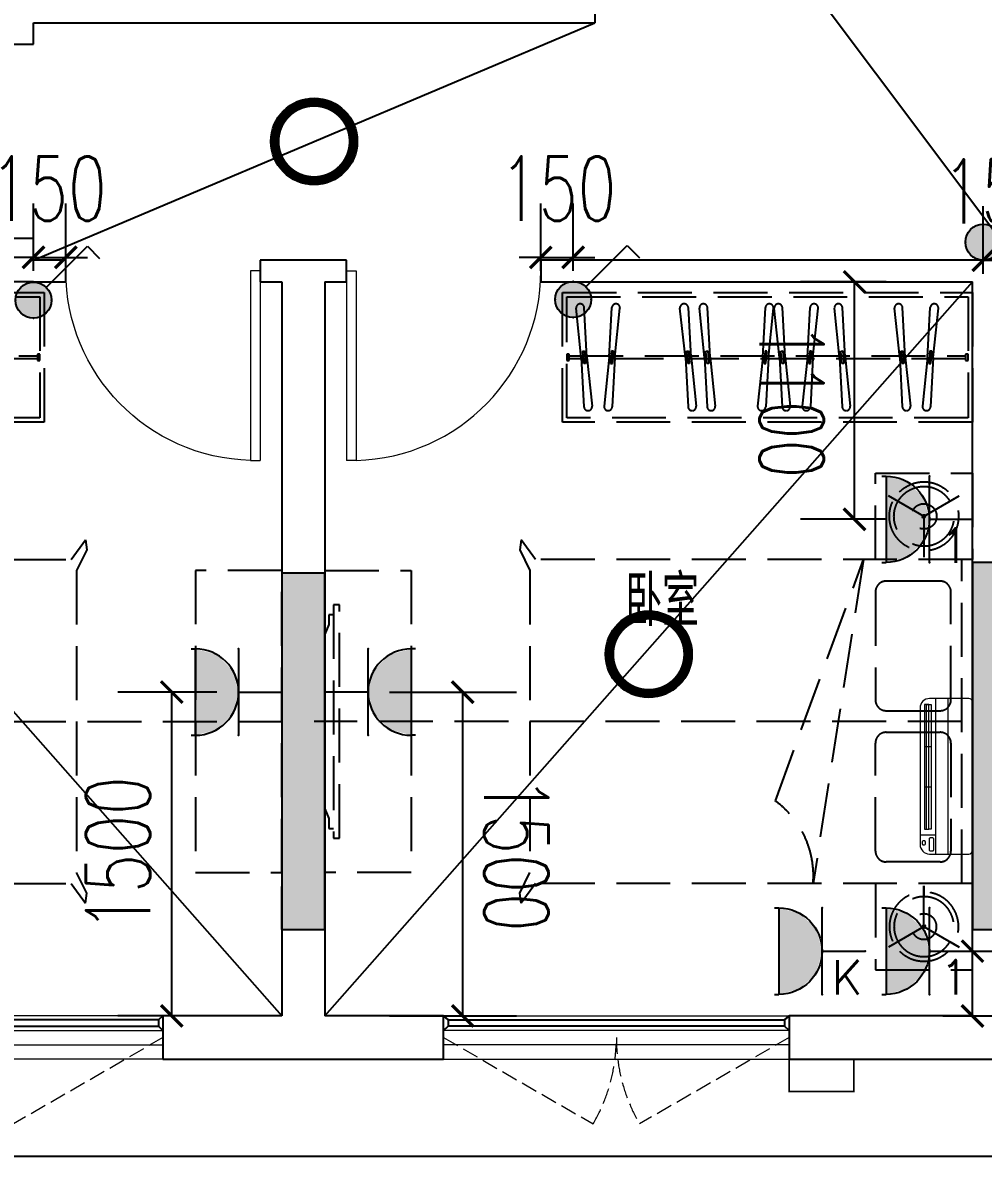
# Model space of a CAD drawing. Extents: x 3753737 to 4713801, y -857380 to 24339.
# Drawn here: x 4648649 to 4653099, y -768810 to -763560 of the extents above; entities that cross this region are included whole.
import ezdxf
from ezdxf.enums import TextEntityAlignment as Align

# ---------------------------------------------------------------- set-up
doc = ezdxf.new("R2010")
doc.units = 0
doc.header["$LTSCALE"] = 1000
doc.header["$MEASUREMENT"] = 0
doc.linetypes.add('A户型$0$DASH', pattern=[0.35, 0.25, -0.1])
doc.linetypes.add('DASH', pattern=[0.35, 0.25, -0.1])
doc.layers.get('0').update_dxf_attribs({"linetype": 'CONTINUOUS'})
doc.layers.get('Defpoints').update_dxf_attribs({"linetype": 'CONTINUOUS'})
for name, color, linetype in [('!!电气', 1, 'CONTINUOUS'), ('3-栏杆1', 252, 'CONTINUOUS'), ('5fur', 175, 'CONTINUOUS'), ('COLU', 7, 'CONTINUOUS'), ('EQUIP-插座', 3, 'CONTINUOUS'), ('EQUIP-照明', 3, 'CONTINUOUS'), ('S-砼墙填充', 251, 'CONTINUOUS'), ('TEL_TEXT', 7, 'CONTINUOUS'), ('WALL', 252, 'CONTINUOUS'), ('看线', 185, 'CONTINUOUS')]:
    doc.layers.add(name, color=color, linetype=linetype)
for name, color, linetype, lineweight in [('PUB_TEXT', 7, 'CONTINUOUS', 20), ('WINDOW', 146, 'CONTINUOUS', 20), ('平面-空调预留孔', 252, 'CONTINUOUS', 15)]:
    doc.layers.add(name, color=color, linetype=linetype, lineweight=lineweight)
doc.styles.add('_TCH_DIM_T3', font='SIMPLEX.shx', dxfattribs={"width": 0.7058823529411765, "bigfont": 'GBCBIG.shx'})
doc.styles.add('_TEL_DIM', font='SIMPLEX', dxfattribs={"width": 0.8, "height": 3.5, "bigfont": 'HZTXT'})
doc.styles.get("Standard").update_dxf_attribs({"font": 'gbenor.shx', "bigfont": 'gbcbig.shx'})
doc.dimstyles.new('_TCH_ARCH&&100', dxfattribs={"dimtxt": 297.5, "dimasz": 100, "dimexe": 250, "dimexo": 300, "dimgap": 100, "dimtad": 1, "dimdec": 0, "dimzin": 0, "dimdsep": 46, "dimtxsty": '_TCH_DIM_T3', "dimblk": 'ARCHTICK', "dimcen": 0.09, "dimclrt": 7, "dimazin": 2, "dimtfac": 1, "dimtdec": 0, "dimtix": 1, "dimtmove": 2, "dimatfit": 3, "dimfxl": 1, "dimtolj": 1, "dimtzin": 0, "dimarcsym": 0})
doc.dimstyles.get("Standard").update_dxf_attribs({"dimscale": 100, "dimtxt": 3.5, "dimasz": 1, "dimexe": 2.5, "dimexo": 3, "dimgap": 1.5, "dimtad": 1, "dimdec": 0, "dimzin": 0, "dimdsep": 46, "dimtxsty": 'Standard', "dimblk": 'ARCHTICK', "dimcen": 0.09, "dimadec": 0, "dimazin": 0, "dimtfac": 1, "dimtdec": 0, "dimtix": 1, "dimtmove": 2, "dimatfit": 3, "dimfxl": 1, "dimtolj": 1, "dimtzin": 0, "dimarcsym": 0})

# ---------------------------------------------------------------- blocks, each defined once
blk = doc.blocks.new('ASDFSD')
at = {"layer": '3-栏杆1', "color": 5}
for p, q in [((681762.5879415963, 334937.5442401596), (681742.3193111992, 334955.3318184742)), ((681742.3193111992, 334955.3318184742), (681762.5879414161, 334937.5442403179)), ((683322.0506668226, 334937.5442278689), (683342.3192972196, 334955.3318061834)), ((683342.3192972196, 334955.3318061834), (683322.0506670028, 334937.5442280272)), ((681742.3193347491, 334888.4150854239), (681762.5879414133, 334908.2619604596)), ((681762.5879414161, 334937.5442403179), (681762.5879414133, 334908.2619604596)), ((683322.0506670028, 334937.4781505512), (681762.5879414163, 334937.5226424761)), ((681762.5879414135, 334908.2403724216), (683322.0506670056, 334908.1959003614)), ((683322.0506670028, 334937.5442280272), (683322.0506670056, 334908.2619481689)), ((683322.0506670056, 334908.2619481689), (683342.3192736697, 334888.4150731332)), ((683342.3192736697, 334888.4150731332), (683322.0506670056, 334908.2619481689))]:
    blk.add_line(p, q, dxfattribs=at)
blk = doc.blocks.new('A$C001338C2')
at = {"color": 8}
for p, q in [((844.9999883423079, 303.6000072514144), (54.99998834231155, 303.6000543390692)), ((109.0525457565491, 214.7673082745569), (109.0525510513944, 303.6000511174025)), ((-1.49359439092e-05, 248.6000576173246), (-2.84423585981e-05, 22.0000576172315)), ((899.9999715576414, 22.00000397306576), (899.9999850640525, 248.6000039731589)), ((21.99997024633922, 5.63059293199e-05), (877.9999702463392, 5.2843679441e-06))]:
    blk.add_line(p, q, dxfattribs=at)
at = {"color": 8, "lineweight": 5}
for p, q in [((864.5756734352908, 278.6904651548975), (144.4768629888749, 278.6905080761171)), ((144.4768629888749, 278.6905080761171), (144.4768622188567, 265.7722729386405)), ((387.0097734353949, 278.6904936200444), (144.4768629888749, 278.6905080761171)), ((144.4768629888749, 278.6905080761171), (144.4768614488676, 252.8539829386973)), ((144.4768622188567, 265.7722729386405), (864.5756726653053, 265.772230017421)), ((387.0097711254275, 239.935678482565), (387.0097734353949, 278.6904936200444)), ((864.5756734352908, 278.6904651548975), (622.0427234354138, 278.6904796109884)), ((622.0427234354138, 278.6904796109884), (622.04272112545, 239.935664473509)), ((864.5756718953162, 252.8539400174777), (864.5756734352908, 278.6904651548975)), ((864.5756726653053, 265.772230017421), (864.5756711253525, 239.9356500174181)), ((899.9999830474662, 214.7672611304297), (-1.69525337697e-05, 214.7673147745954)), ((144.4768606789075, 239.9356929386377), (144.4768614488676, 252.8539829386973)), ((144.4768614488676, 252.8539829386973), (864.5756718953162, 252.8539400174777)), ((864.5756711253525, 239.9356500174181), (144.4768606789075, 239.9356929386377)), ((622.04272112545, 239.935664473509), (387.0097711254275, 239.935678482565)), ((899.9999787804518, 143.1781611304468), (-2.12195482163e-05, 143.1782147746126))]:
    blk.add_line(p, q, dxfattribs=at)
at = {"color": 8}
for points in [[(73.08482630450817, 275.0144977724194), (56.77886350143308, 275.0144987443309, -0.414213562373095), (51.27886382925863, 280.5144990721565), (51.27886400034913, 283.3844664433818, -0.414213562373095), (56.77886432817468, 288.8844661155563), (73.08482713124977, 288.8844651436448, -0.4142135623732024), (78.58482680342422, 283.3844648158192), (78.58482663233372, 280.5144974445939, -0.414213562373095)], [(89.24090579471158, 226.3562818807586), (22.19125331861505, 226.3562858772129, -0.414213562372504), (16.6912536464406, 231.8562862050385), (16.69125431894281, 243.1390318179401, -0.414213562373095), (22.19125464676836, 248.6390314901146), (89.24090712286488, 248.6390274936603, -0.414213562373095), (94.74090679503934, 243.1390271658347), (94.74090612253713, 231.8562815529331, -0.414213562373095)]]:
    blk.add_lwpolyline(points, format="xyb", close=True, dxfattribs=at)
for centre, radius, start, end in [((54.99998506405609, 248.6000543390692), 55.0000000000001, 89.99999658490542, 179.9999965849054), ((844.9999850640525, 248.6000072514144), 55.0000000000001, 359.9999965849054, 89.99999658490542), ((21.9999715576414, 22.00005630592932), 22.00000000000004, 179.9999965849054, 269.9999965849054), ((877.9999715576414, 22.00000528436794), 22.00000000000004, 269.9999965849054, 359.9999965849054)]:
    blk.add_arc(centre, radius, start, end, dxfattribs=at)
blk = doc.blocks.new('dfgdfgsf')
at = {"layer": '5fur', "color": 252, "linetype": 'A户型$0$DASH'}
for p, q in [((2089579.320053869, -1254062.702910487), (2089555.506096121, -1253834.669318532)), ((2089605.33681067, -1254060.649655245), (2089593.085703414, -1253831.703517444)), ((2089708.697907737, -1254060.649655245), (2089720.949014992, -1253831.703517444)), ((2089734.714664537, -1254062.702910487), (2089758.528622285, -1253834.669318532)), ((2090061.529171934, -1254062.596194317), (2090035.720924661, -1253834.669318532)), ((2090087.55163921, -1254060.649655245), (2090075.300531955, -1253831.703517444)), ((2090150.034882049, -1254062.702910487), (2090126.220924301, -1253834.669318532)), ((2090176.05163885, -1254060.649655245), (2090163.800531594, -1253831.703517444)), ((2090419.697910768, -1254060.649655245), (2090431.949018023, -1253831.703517444)), ((2090445.714667568, -1254062.702910487), (2090469.528625316, -1253834.669318532)), ((2090497.150839113, -1254062.702910487), (2090473.336881365, -1253834.669318532)), ((2090523.167595914, -1254060.649655245), (2090510.916488658, -1253831.703517444)), ((2090626.52869298, -1254060.649655245), (2090638.779800236, -1253831.703517444)), ((2090652.545449781, -1254062.702910487), (2090676.359407529, -1253834.669318532)), ((2090775.237752914, -1254062.595872173), (2090751.423795166, -1253834.562280218)), ((2090801.254200029, -1254060.649655245), (2090789.003092773, -1253831.703517444)), ((2091054.022614687, -1254062.702910487), (2091030.208656939, -1253834.669318532)), ((2091080.039371488, -1254060.649655245), (2091067.788264232, -1253831.703517444)), ((2091183.400468555, -1254060.649655245), (2091195.65157581, -1253831.703517444)), ((2091209.417225355, -1254062.702910487), (2091233.231183103, -1253834.669318532)), ((2087071.574593433, -1254047.189162439), (2087059.574593433, -1254047.189162439)), ((2087059.574593433, -1254047.189162439), (2087059.574593433, -1254077.189162439)), ((2087071.574593433, -1254077.189162439), (2087071.574593433, -1254047.189162439)), ((2089523.574584608, -1254047.189162439), (2089511.574584608, -1254047.189162439)), ((2089511.574584608, -1254047.189162439), (2089511.574584608, -1254077.189162439)), ((2089523.574584608, -1254077.189162439), (2089523.574584608, -1254047.189162439)), ((2089579.320053869, -1254062.702910487), (2089591.571161125, -1254291.649048288)), ((2089605.336321197, -1254060.640508084), (2089629.144756408, -1254288.683721677)), ((2089708.697907737, -1254060.649655245), (2089684.883949989, -1254288.6832472)), ((2089734.714664537, -1254062.702910487), (2089722.463557282, -1254291.649048288)), ((2090061.534882409, -1254062.702910487), (2090073.785989665, -1254291.649048288)), ((2090087.55163921, -1254060.649655245), (2090111.365596958, -1254288.6832472)), ((2090150.034882049, -1254062.702910487), (2090162.285989305, -1254291.649048288)), ((2090176.05163885, -1254060.649655245), (2090199.865596598, -1254288.6832472)), ((2090419.697910768, -1254060.649655245), (2090395.88395302, -1254288.6832472)), ((2090445.714667568, -1254062.702910487), (2090433.463560313, -1254291.649048288)), ((2090497.150839113, -1254062.702910487), (2090509.401946369, -1254291.649048288)), ((2090523.167595914, -1254060.649655245), (2090546.981553662, -1254288.6832472)), ((2090626.52869298, -1254060.649655245), (2090602.714735232, -1254288.6832472)), ((2090652.545449781, -1254062.702910487), (2090640.294342525, -1254291.649048288)), ((2090775.237443228, -1254062.702910487), (2090787.488550484, -1254291.649048288)), ((2090801.254200029, -1254060.649655245), (2090825.068157777, -1254288.6832472)), ((2091054.022614687, -1254062.702910487), (2091066.273721943, -1254291.649048288)), ((2091080.039371488, -1254060.649655245), (2091103.853329236, -1254288.6832472)), ((2091183.400468555, -1254060.649655245), (2091159.586510807, -1254288.6832472)), ((2091209.417225355, -1254062.702910487), (2091197.1661181, -1254291.649048288)), ((2091371.574587578, -1254047.189162439), (2091359.574587578, -1254047.189162439)), ((2091359.574587578, -1254047.189162439), (2091359.574587578, -1254077.189162439)), ((2091371.574587578, -1254077.189162439), (2091371.574587578, -1254047.189162439)), ((2087059.574593433, -1254069.689162439), (2085223.574590463, -1254069.689162439)), ((2087059.574593433, -1254077.189162439), (2087071.574593433, -1254077.189162439)), ((2089511.574584608, -1254077.189162439), (2089523.574584608, -1254077.189162439)), ((2091359.574587578, -1254069.689162439), (2089523.574584608, -1254069.689162439)), ((2091359.574587578, -1254077.189162439), (2091371.574587578, -1254077.189162439)), ((2090941.574587254, -1254998.492976898), (2090941.574587254, -1254598.492976898)), ((2090941.574587254, -1254598.492976898), (2091391.574587254, -1254598.492976898)), ((2091391.574587254, -1254598.492976898), (2091391.574587254, -1254998.492976898)), ((2091175.822544973, -1254803.832287776), (2091002.879944764, -1254703.983830991)), ((2091157.326629535, -1254803.832287776), (2091330.269229745, -1254703.983830991)), ((2091166.574587254, -1254787.814355141), (2091166.574587254, -1254987.511268711)), ((2087216.39900661, -1254998.492976889), (2087281.905945074, -1254906.833987619)), ((2087216.39900661, -1254998.492976889), (2087281.905945074, -1254906.833987619)), ((2087281.905945074, -1254906.833987619), (2087289.145172316, -1254953.86293333)), ((2087281.905945074, -1254906.833987619), (2087289.145172316, -1254953.86293333)), ((2089301.232741714, -1254906.833987629), (2089293.993514472, -1254953.86293334)), ((2089301.232741714, -1254906.833987629), (2089293.993514472, -1254953.86293334)), ((2089366.739680178, -1254998.492976898), (2089301.232741714, -1254906.833987629)), ((2089366.739680178, -1254998.492976898), (2089301.232741714, -1254906.833987629)), ((2087289.145172316, -1254953.86293333), (2087241.564099533, -1255048.972454315)), ((2087289.145172316, -1254953.86293333), (2087241.564099533, -1255048.972454315)), ((2089293.993514472, -1254953.86293334), (2089341.574587254, -1255048.972454325)), ((2089293.993514472, -1254953.86293334), (2089341.574587254, -1255048.972454325)), ((2085191.564099533, -1254998.492976889), (2087216.39900661, -1254998.492976889)), ((2091391.574587254, -1254998.492976898), (2089366.739680178, -1254998.492976898)), ((2090478.140397684, -1256116.465254222), (2090886.881066664, -1254998.492976898)), ((2090886.881066664, -1254998.492976898), (2090652.901174343, -1256498.492976898)), ((2091391.574587254, -1254998.492976898), (2090941.574587254, -1254998.492976898)), ((2091341.574587254, -1256498.492976899), (2091341.574587254, -1254998.492976898)), ((2091391.574587254, -1256498.492976899), (2091391.574587254, -1254998.492976898)), ((2087241.564099533, -1255048.972454315), (2087241.564099533, -1256448.013499462)), ((2087241.564099533, -1255048.972454315), (2087241.564099533, -1256448.013499462)), ((2089341.574587254, -1255048.972454325), (2089341.574587254, -1256448.013499471)), ((2089341.574587254, -1255048.972454325), (2089341.574587254, -1256448.013499471)), ((2085191.564099533, -1255748.49297689), (2088191.564294286, -1255748.49297689)), ((2091341.576148126, -1255748.492976886), (2088341.574587415, -1255748.492976886)), ((2087289.145172316, -1256543.123020447), (2087241.564099533, -1256448.013499462)), ((2087289.145172316, -1256543.123020447), (2087241.564099533, -1256448.013499462)), ((2089293.993514472, -1256543.123020456), (2089341.574587254, -1256448.013499471)), ((2089293.993514472, -1256543.123020456), (2089341.574587254, -1256448.013499471)), ((2085191.564099533, -1256498.492976889), (2087216.39900661, -1256498.492976888)), ((2085191.564099533, -1256498.492976889), (2087216.39900661, -1256498.492976888)), ((2087216.39900661, -1256498.492976888), (2087281.905945074, -1256590.151966158)), ((2087216.39900661, -1256498.492976888), (2087281.905945074, -1256590.151966158)), ((2089366.739680178, -1256498.492976898), (2089301.232741714, -1256590.151966167)), ((2089366.739680178, -1256498.492976898), (2089301.232741714, -1256590.151966167)), ((2091391.574587254, -1256498.492976898), (2089366.739680178, -1256498.492976898)), ((2091391.574587254, -1256498.492976898), (2089366.739680178, -1256498.492976898)), ((2091391.574587281, -1256498.492976898), (2090941.574587281, -1256498.492976898)), ((2090941.574587281, -1256498.492976898), (2090941.574587281, -1256898.492976898)), ((2091166.574587281, -1256709.171598655), (2091166.574587281, -1256509.474685085)), ((2091391.574587281, -1256898.492976898), (2091391.574587281, -1256498.492976898)), ((2087281.905945074, -1256590.151966158), (2087289.145172316, -1256543.123020447)), ((2087281.905945074, -1256590.151966158), (2087289.145172316, -1256543.123020447)), ((2089301.232741714, -1256590.151966167), (2089293.993514472, -1256543.123020456)), ((2089301.232741714, -1256590.151966167), (2089293.993514472, -1256543.123020456)), ((2091175.822545, -1256693.15366602), (2091002.879944791, -1256793.002122805)), ((2091157.326629562, -1256693.15366602), (2091330.269229772, -1256793.002122805)), ((2090941.574587281, -1256898.492976898), (2091391.574587281, -1256898.492976898))]:
    blk.add_line(p, q, dxfattribs=at)
at = {"layer": '5fur', "color": 252, "linetype": 'A户型$0$DASH', "extrusion": (0.6772810679795163, -0.7357243743118248, 0)}
for p, q in [((2088431.268094579, -1255208.493039111), (2088431.267706287, -1256288.493038897)), ((2088459.850297133, -1255208.493099511), (2088431.268094579, -1255208.493039111)), ((2088459.849908408, -1256288.493099511), (2088459.850297133, -1255208.493099511)), ((2088409.674264355, -1255253.741871238), (2088409.674199425, -1255298.990739802)), ((2088431.26803007, -1255253.741908537), (2088409.674264355, -1255253.741871238)), ((2088409.674199425, -1255298.990739802), (2088391.574587398, -1255344.239583172)), ((2088391.574587398, -1255344.239583172), (2088391.574587433, -1256152.746370591)), ((2088391.574587433, -1256152.746370591), (2088409.67407045, -1256197.995264666)), ((2088409.67407045, -1256197.995264666), (2088409.674005941, -1256243.244133877)), ((2088409.674005941, -1256243.244133877), (2088431.267771656, -1256243.244170811)), ((2088431.267706287, -1256288.493038897), (2088459.849908408, -1256288.493099511))]:
    blk.add_line(p, q, dxfattribs=at)
at = {"layer": '5fur', "color": 252, "linetype": 'A户型$0$DASH'}
for points in [[(2085191.574590463, -1254362.189162448), (2085191.574590463, -1253762.18916243), (2087091.574593433, -1253762.18916243), (2087091.574593433, -1254362.189162448)], [(2085211.574590463, -1254342.189162448), (2085211.574590463, -1253782.18916243), (2087071.574593433, -1253782.18916243), (2087071.574593433, -1254342.189162448)], [(2089491.574584608, -1254362.189162448), (2089491.574584608, -1253762.18916243), (2091391.574587578, -1253762.18916243), (2091391.574587578, -1254362.189162448)], [(2089511.574584608, -1254342.189162448), (2089511.574584608, -1253782.18916243), (2091371.574587578, -1253782.18916243), (2091371.574587578, -1254342.189162448)], [(2089590.240644119, -1254090.612964485), (2089585.67544807, -1254032.767455083), (2089594.347654578, -1254032.083040281), (2089598.912850627, -1254089.928549683)], [(2089723.794074287, -1254090.612964485), (2089728.359270336, -1254032.767455083), (2089719.687063828, -1254032.083040281), (2089715.121867779, -1254089.928549683)], [(2090072.45547266, -1254090.612964485), (2090067.890276611, -1254032.767455083), (2090076.562483119, -1254032.083040281), (2090081.127679167, -1254089.928549683)], [(2090160.9554723, -1254090.612964485), (2090156.39027625, -1254032.767455083), (2090165.062482758, -1254032.083040281), (2090169.627678807, -1254089.928549683)], [(2090434.794077318, -1254090.612964485), (2090439.359273368, -1254032.767455083), (2090430.68706686, -1254032.083040281), (2090426.12187081, -1254089.928549683)], [(2090508.071429363, -1254090.612964485), (2090503.506233314, -1254032.767455083), (2090512.178439822, -1254032.083040281), (2090516.743635871, -1254089.928549683)], [(2090641.62485953, -1254090.612964485), (2090646.19005558, -1254032.767455083), (2090637.517849072, -1254032.083040281), (2090632.952653023, -1254089.928549683)], [(2090786.158033479, -1254090.612964485), (2090781.592837429, -1254032.767455083), (2090790.265043937, -1254032.083040281), (2090794.830239986, -1254089.928549683)], [(2091064.943204937, -1254090.612964485), (2091060.378008889, -1254032.767455083), (2091069.050215397, -1254032.083040281), (2091073.615411445, -1254089.928549683)], [(2091198.496635105, -1254090.612964485), (2091203.061831154, -1254032.767455083), (2091194.389624646, -1254032.083040281), (2091189.824428597, -1254089.928549683)], [(2088191.564096285, -1255048.492976886), (2087791.564096285, -1255048.492976886), (2087791.564096285, -1256448.492976886), (2088191.564096285, -1256448.492976886)], [(2088391.574587415, -1255048.492976886), (2088791.574587415, -1255048.492976886), (2088791.574587415, -1256448.492976886), (2088391.574587415, -1256448.492976886)]]:
    blk.add_lwpolyline(points, close=True, dxfattribs=at)
for points in [[(2085223.574590463, -1254054.689162455), (2087059.574593433, -1254054.689162455)], [(2089523.574584608, -1254054.689162455), (2091359.574587578, -1254054.689162455)]]:
    blk.add_lwpolyline(points, dxfattribs=at)
for points, const_width in [([(2091046.351137544, -1254729.081935845), (2091002.879944763, -1254703.983830991)], 8.888888888888888), ([(2091286.798036963, -1254729.081935845), (2091330.269229744, -1254703.983830991)], 8.88888888888889), ([(2091166.574587254, -1254937.315059004), (2091166.574587254, -1254987.511268711)], 8.88888888888889), ([(2091166.574587281, -1256559.670894793), (2091166.574587281, -1256509.474685085)], 8.88888888888889), ([(2091046.351137571, -1256767.904017951), (2091002.87994479, -1256793.002122805)], 8.888888888888888), ([(2091286.79803699, -1256767.904017951), (2091330.269229771, -1256793.002122805)], 8.88888888888889)]:
    blk.add_lwpolyline(points, dxfattribs=dict(at, const_width=const_width))
for points in [[(2091241.574587254, -1255098.492976899), (2090991.574587254, -1255098.492976899, 0.4142135623731003), (2090941.574587254, -1255148.492976899), (2090941.574587254, -1255648.492976899, 0.4142135623730904), (2090991.574587254, -1255698.492976899), (2091241.574587254, -1255698.492976899, 0.4142135623730999), (2091291.574587254, -1255648.492976899), (2091291.574587254, -1255148.492976899, 0.4142135623730897)], [(2091241.574587254, -1256398.492976898), (2090991.574587254, -1256398.492976898, -0.4142135623731003), (2090941.574587254, -1256348.492976898), (2090941.574587254, -1255848.492976899, -0.4142135623730904), (2090991.574587254, -1255798.492976899), (2091241.574587254, -1255798.492976899, -0.4142135623730999), (2091291.574587254, -1255848.492976899), (2091291.574587254, -1256348.492976898, -0.4142135623730897)]]:
    blk.add_lwpolyline(points, format="xyb", close=True, dxfattribs=at)
for centre, radius, start, end in [((2089574.295899767, -1253833.186417988), 18.84219772992773, 4.512458059346007, 184.512458059346), ((2089739.738818638, -1253833.186417988), 18.84219772992773, 355.4875419406532, 175.487541940654), ((2090055.58230029, -1253834.101224039), 19.86347544868245, 6.93304115633882, 181.6375109857776), ((2090145.010727948, -1253833.186417988), 18.84219772992773, 4.512458059346007, 184.512458059346), ((2090450.738821669, -1253833.186417988), 18.84219772992773, 355.4875419406532, 175.487541940654), ((2090492.126685012, -1253833.186417988), 18.84219772992773, 4.512458059346007, 184.512458059346), ((2090657.569603883, -1253833.186417988), 18.84219772992773, 355.4875419406532, 175.487541940654), ((2090770.213598812, -1253833.079379674), 18.84219772992773, 4.512458059346007, 184.512458059346), ((2091048.998460586, -1253833.186417988), 18.84219772992773, 4.512458059346007, 184.512458059346), ((2091214.441379456, -1253833.186417988), 18.84219772992773, 355.4875419406532, 175.487541940654), ((2089610.360964771, -1254290.166147745), 18.84219772992773, 184.512458059346, 4.512458059346007), ((2089703.673753635, -1254290.166147745), 18.84219772992773, 175.487541940654, 355.4875419406532), ((2090092.575793312, -1254290.166147745), 18.84219772992773, 184.512458059346, 4.512458059346007), ((2090181.075792952, -1254290.166147745), 18.84219772992773, 184.512458059346, 4.512458059346007), ((2090414.673756666, -1254290.166147745), 18.84219772992773, 175.487541940654, 355.4875419406532), ((2090528.191750015, -1254290.166147745), 18.84219772992773, 184.512458059346, 4.512458059346007), ((2090621.504538879, -1254290.166147745), 18.84219772992773, 175.487541940654, 355.4875419406532), ((2090806.27835413, -1254290.166147745), 18.84219772992773, 184.512458059346, 4.512458059346007), ((2091085.06352559, -1254290.166147745), 18.84219772992773, 184.512458059346, 4.512458059346007), ((2091178.376314453, -1254290.166147745), 18.84219772992773, 175.487541940654, 355.4875419406532), ((2090226.530072896, -1256462.55236493), 427.8832127323752, 355.1816886111465, 53.98230722894739)]:
    blk.add_arc(centre, radius, start, end, dxfattribs=at)
for major_axis, ratio, start_param, end_param in [((-113.2638872716998, 113.2638872716998), 0.9999999999997511, 4.712388980384682, 10.99557428756427), ((-98.16203563551878, 98.16203563551878), 0.999999999998388, 4.712388980384681, 10.99557428756427), ((-41.53009199966709, 41.53009199966709), 0.9999999999975253, 4.71238898038469, 10.99557428756428)]:
    blk.add_ellipse((2091166.574587254, -1254798.492976898), major_axis=major_axis, ratio=ratio, start_param=start_param, end_param=end_param, dxfattribs=at)
at = {"layer": '5fur', "color": 252, "linetype": 'A户型$0$DASH', "extrusion": (0, 0, -0.9999999999999998)}
blk.add_ellipse((2091166.574587281, -1256698.492976898), major_axis=(-113.2638872716998, -113.2638872716998), ratio=0.9999999999997511, start_param=4.712388980384682, end_param=10.99557428756427, dxfattribs=at)
at = {"layer": '5fur', "color": 252, "linetype": 'A户型$0$DASH', "extrusion": (0, 0, -1)}
for major_axis, ratio, start_param, end_param in [((-98.16203563551879, -98.16203563551876), 0.999999999998388, 4.712388980384681, 10.99557428756427), ((-41.53009199966709, -41.53009199966709), 0.9999999999975253, 4.71238898038469, 10.99557428756428)]:
    blk.add_ellipse((2091166.574587281, -1256698.492976898), major_axis=major_axis, ratio=ratio, start_param=start_param, end_param=end_param, dxfattribs=at)
blk = doc.blocks.new('GDGDGRD')
at = {"layer": 'S-砼墙填充'}
h = blk.add_hatch(color=252, dxfattribs=at)
h.dxf.hatch_style = 1
h.paths.add_polyline_path([(436416.5442748284, 288315.3630931432), (436416.5442743464, 288565.3638601754), (436416.5442743464, 288765.3638601754), (436416.5442741448, 288515.3630931432), (436416.5442745481, 288815.3646272075), (436216.5442748922, 288815.3646272075), (436216.544275146, 287115.363093024), (436416.5442748205, 287115.363093024)])
h = blk.add_hatch(color=252, dxfattribs=at)
h.dxf.hatch_style = 1
h.paths.add_polyline_path([(433016.5684015006, 287315.3648366724), (433016.5684015006, 287115.3648366724), (433216.5684056897, 287115.3630851979), (433216.5684056198, 288765.3626271576), (433016.5684057334, 288765.362627037), (433016.5684055993, 288765.3626271576), (433016.5684057092, 287115.3630856661)])
at = {"layer": 'COLU', "color": 252}
for points in [[(436416.5442748284, 288315.3630931432), (436416.5442743464, 288565.3638601754), (436416.5442743464, 288765.3638601754), (436416.5442741448, 288515.3630931432), (436416.5442745481, 288815.3646272075), (436216.5442748922, 288815.3646272075), (436216.544275146, 287115.363093024), (436416.5442748205, 287115.363093024), (436416.5442748284, 288315.3630931432)], [(433016.5684015006, 287315.3648366724), (433016.5684015006, 287115.3648366724), (433216.5684056897, 287115.3630851979), (433216.5684056198, 288765.3626271576), (433016.5684057334, 288765.362627037), (433016.5684057334, 288765.362627037), (433016.5684055993, 288765.3626271576), (433016.5684057092, 287115.3630856661)]]:
    blk.add_lwpolyline(points, close=True, dxfattribs=at)
blk = doc.blocks.new('$WINLIB2D$00000001')
at = {"color": 0}
for points in [[(-0.4999999999999964, 0.5000000000000142), (-0.4999999999999964, -0.4999999999999858)], [(-0.4999999999999964, 0.5000000000000142), (0.5000000000000036, 0.5000000000000142)], [(0.5000000000000036, -0.4999999999999858), (0.5000000000000036, 0.5000000000000142)], [(0.5000000000000036, 0.1666666666666714), (-0.4999999999999964, 0.1666666666666714)], [(0.5000000000000036, -0.1666666666666572), (-0.4999999999999964, -0.1666666666666572)], [(-0.4999999999999964, -0.4999999999999858), (0.5000000000000036, -0.4999999999999858)]]:
    blk.add_lwpolyline(points, dxfattribs=at)
blk = doc.blocks.new('$DorLib2D$00000001')
for p, q in [((0.45, 0.9750000000000001), (0.5000000000000002, 0.9750000000000001)), ((0.45, 0), (0.45, 0.9750000000000001)), ((0.5, 0), (0.5, 0.9750000000000001)), ((0.5, 0), (0.45, 0))]:
    blk.add_line(p, q)
at = {"lineweight": 13}
blk.add_arc((0.475, 0), 0.975, 91.4692835813538, 180, dxfattribs=at)
blk = doc.blocks.new('A$C100F5A36')
at = {"color": 252, "const_width": 8}
blk.add_lwpolyline([(26852.46589639876, -18982.40043916367), (26852.46589639876, -19132.40043916367), (26552.46589639876, -19132.40043916367), (26552.46589639504, -18982.39992546034)], dxfattribs=at)
at = {"layer": 'WALL', "color": 252}
for p, q in [((25652.46589338078, -12682.39992489539), (25652.46589338077, -14182.39991774363)), ((23052.44342910805, -14182.39991773734), (25652.46589338077, -14182.39991774363)), ((23052.44342909576, -14282.39990996395), (23052.44342910805, -14182.39991773734)), ((22952.44342909579, -14282.39990995166), (23052.44342909576, -14282.39990996395)), ((23052.44342898519, -15182.39990996395), (22952.44342898522, -15182.39990995166)), ((23052.4434289729, -15282.39990990365), (23052.44342898519, -15182.39990996395)), ((23202.47730744072, -15282.39990990653), (23052.4434289729, -15282.39990990365)), ((23202.47730743879, -15382.39990990654), (23202.47730744072, -15282.39990990653)), ((24302.46589793551, -15282.39990992774), (24102.47730744072, -15282.39990992388)), ((24102.47730744072, -15282.39990992388), (24102.47730743879, -15382.39990992389)), ((24502.45448842742, -15282.39990993159), (24302.46589793551, -15282.39990992774)), ((24502.45448842549, -15382.39990993159), (24502.45448842742, -15282.39990993159)), ((27602.46590067801, -15282.39990999138), (25402.45448842742, -15282.39990994894)), ((25402.45448842742, -15282.39990994894), (25402.45448842549, -15382.39990994895)), ((23052.44342896063, -15382.39990990364), (21202.46589062455, -15382.39990986795)), ((23052.44342896063, -15382.39990990364), (23202.47730743879, -15382.39990990654)), ((24102.47730743879, -15382.39990992389), (24202.46589793357, -15382.39990992581)), ((24202.46589793357, -15382.39990992581), (24202.46589793357, -18782.39992476232)), ((24402.46589793358, -15382.39990992967), (24502.45448842549, -15382.39990993159)), ((24402.46589793358, -15382.39990992967), (24402.46589793358, -18782.39992476231)), ((25402.45448842549, -15382.39990994895), (27402.4659006903, -15382.39990998752)), ((27402.46590089891, -17082.39991769444), (27402.4659006903, -15382.39990998752)), ((27402.46590086461, -18782.39992476231), (27402.46590089891, -17082.39991768015)), ((24202.46589793357, -18782.39992476232), (23652.46589005038, -18782.39992476233)), ((23652.46589005038, -18782.39992476233), (23652.46589005038, -18982.39992476232)), ((24952.46590581722, -18782.3999247623), (24402.46589793358, -18782.39992476231)), ((24952.46590581723, -18982.3999247623), (24952.46590581722, -18782.3999247623)), ((27402.46590086461, -18782.39992476231), (26552.46590581722, -18782.3999247623)), ((26552.46590581722, -18782.3999247623), (26552.46590581723, -18982.3999247623)), ((23652.46589005038, -18982.39992476232), (24302.46589793358, -18982.39992476231)), ((24302.46589793358, -18982.39992476231), (24952.46590581723, -18982.3999247623)), ((26552.46590581723, -18982.3999247623), (27502.46590086259, -18982.39992476231))]:
    blk.add_line(p, q, dxfattribs=at)
at = {"layer": 'WINDOW', "color": 252, "linetype": 'DASH', "ltscale": 0.3}
for points in [[(23652.46589010768, -18882.3999247622), (22959.64556707488, -19282.39992476418, -0.1316524975905399), (22852.46589010162, -18882.39992475451)], [(24952.46590575995, -18882.3999247622), (25645.28622879274, -19282.39992476418, 0.1316524975905399), (25752.465905766, -18882.39992475451)], [(26552.46590577252, -18882.3999247622), (25859.64558273926, -19282.39992476418, -0.1316524975905399), (25752.465905766, -18882.39992475451)]]:
    blk.add_lwpolyline(points, format="xyb", dxfattribs=at)
at = {"layer": '看线', "color": 252}
blk.add_lwpolyline([(14202.46591712767, -18232.39991673001), (14202.46592108952, -19432.39991605002), (34552.46690135682, -19432.39991605002), (34552.46170119429, -17932.39991721977), (36802.46589077916, -17932.39992461284)], dxfattribs=at)
at = {"color": 252}
for name, p in [('GDGDGRD', (-408814.112811693, -305497.7630110036)), ('ASDFSD', (-659689.8534211414, -353737.7317438088))]:
    blk.add_blockref(name, p, dxfattribs=at)
at = {"color": 252, "xscale": -1}
blk.add_blockref('ASDFSD', (708294.7852170095, -353737.7317438088), dxfattribs=at)
at = {"layer": 'WINDOW', "color": 252}
blk.add_blockref('dfgdfgsf', (-2063989.108700188, 1238329.789241821), dxfattribs=at)
at = {"layer": 'WINDOW', "color": 252, "yscale": 900}
for p, xscale, zscale, rotation in [((23652.47730743978, -15332.39990991521), -900, -900, 179.9999999988954), ((24952.45448842645, -15332.39990994028), 900, 900, 179.9999999988952)]:
    blk.add_blockref('$DorLib2D$00000001', p, dxfattribs=dict(at, xscale=xscale, zscale=zscale, rotation=rotation))
at = {"layer": 'WINDOW', "color": 252, "yscale": -200}
for p, xscale, zscale in [((22852.4658900504, -18882.39992476231), -1600, -1600), ((25752.46590581723, -18882.39992476231), 1600, 1600)]:
    blk.add_blockref('$WINLIB2D$00000001', p, dxfattribs=dict(at, xscale=xscale, zscale=zscale))
at = {"layer": '平面-空调预留孔', "color": 252, "xscale": 0.800000000046565, "yscale": 0.800000000046565, "zscale": 0.800000000046565, "rotation": 90.00000023343011}
blk.add_blockref('A$C001338C2', (27402.27455887524, -18032.39988764166), dxfattribs=at)
at = {"layer": 'PUB_TEXT', "color": 252}
blk.add_text('卧室', height=236.3120567375886, dxfattribs=at).set_placement((25794.43943358166, -16977.61706210417))
blk = doc.blocks.new('$equip$00001150')
at = {"const_width": 0.1}
blk.add_lwpolyline([(-0.4500000000007276, 0, 1), (0.4500000000007276, 0, 1)], format="xyb", close=True, dxfattribs=at)
blk.add_circle((0, 0), 0.5)
at = {"flags": 9}
blk.add_attdef('A', (0, 0), '', height=2e-05, dxfattribs=at)
blk = doc.blocks.new('$equip$00001962')
for p, q in [((0.1473139127519971, 0.3556472460822988), (0.625000000003638, 0.8333333333339397)), ((0.625000000003638, 0.8333333333339397), (0.7664213562420628, 0.6919119770955149))]:
    blk.add_line(p, q)
blk.add_circle((3.637978807091713e-12, 0.2083333333339397), 0.2083333333334168)
for p in [(1.091393642127514e-11, 0.4166666666660603), (-0.2083333333284827, 0.2083333333375776), (0.2083333333393966, 0.2083333333375776), (1.091393642127514e-11, 0)]:
    blk.add_point(p)
for points in [[(3.637978807091713e-12, 0.4166666666660603), (3.637978807091713e-12, 0.4166666666660603), (-0.1041666666642413, 0.3887552924552438), (0.1041666666715173, 0.3887552924552438)], [(-0.1804219591176661, 0.312500000001819), (0.1804219591249421, 0.312500000001819), (-0.2083333333284827, 0.2083333333339397), (0.2083333333357587, 0.2083333333339397)], [(-0.1041666666642413, 0.3887552924552438), (0.1041666666715173, 0.3887552924552438), (-0.1804219591176661, 0.312500000001819), (0.1804219591249421, 0.312500000001819)], [(-0.1804219591176661, 0.1041666666660603), (0.1804219591249421, 0.1041666666660603), (-0.2083333333284827, 0.2083333333339397), (0.2083333333357587, 0.2083333333339397)], [(-0.1041666666642413, 0.02791137421263556), (0.1041666666715173, 0.02791137421263556), (-0.1804219591176661, 0.1041666666660603), (0.1804219591249421, 0.1041666666660603)], [(3.637978807091713e-12, 1.818989403545856e-12), (3.637978807091713e-12, 1.818989403545856e-12), (-0.1041666666642413, 0.02791137421263556), (0.1041666666715173, 0.02791137421263556)]]:
    blk.add_solid(points)
at = {"layer": 'TEL_TEXT', "style": '_TEL_DIM', "flags": 1}
blk.add_attdef('A', text='', height=2e-05, dxfattribs=at).set_placement((0, 0), align=Align.MIDDLE_CENTER)
blk = doc.blocks.new('$equip$00001237')
for p, q in [((-0.5, 1.05000000000291), (-0.5, 1)), ((0.5, 1.05000000000291), (0.5, 1)), ((-0.5, 1), (0.5, 1)), ((0.5, 0.5), (-0.5, 0.5)), ((0, 0.5), (0, 0))]:
    blk.add_line(p, q)
blk.add_arc((0, 1), 0.500000000000025, 180, 0)
for p in [(0, 1), (-0.5, 0.5), (0.5, 0.5), (0, 0)]:
    blk.add_point(p)
for points in [[(0.4330127018911298, 0.75), (-0.4330127018911298, 0.75), (0.5, 1), (-0.5, 1)], [(0.25, 0.5669872981088702), (-0.25, 0.5669872981088702), (0.4330127018911298, 0.75), (-0.4330127018911298, 0.75)], [(0, 0.5), (0, 0.5), (0.25, 0.5669872981088702), (-0.25, 0.5669872981088702)]]:
    blk.add_solid(points)
at = {"flags": 9}
blk.add_attdef('A', (0, 0), '', height=2e-05, dxfattribs=at)
blk = doc.blocks.new('$equip$00001764')
for p, q in [((-0.5, 1.049999999999272), (-0.5, 1)), ((0.5, 1.049999999999272), (0.5, 1)), ((-0.5, 1), (0.5, 1)), ((0.5, 0.5), (-0.5, 0.5)), ((0, 0.5), (0, 0))]:
    blk.add_line(p, q)
blk.add_arc((0, 1), 0.500000000000025, 180, 0)
for p in [(-0.5, 0.5), (0.5, 0.5), (0, 0)]:
    blk.add_point(p)
for points in [[(0.4330127018911298, 0.75), (-0.4330127018911298, 0.75), (0.5, 1), (-0.5, 1)], [(0.25, 0.5669872981052322), (-0.25, 0.5669872981052322), (0.4330127018911298, 0.75), (-0.4330127018911298, 0.75)], [(0, 0.5), (0, 0.5), (0.25, 0.5669872981052322), (-0.25, 0.5669872981052322)]]:
    blk.add_solid(points)
at = {"color": 7, "style": '_TEL_DIM'}
blk.add_attdef('$TEXT$', text='', height=0.4, dxfattribs=at).set_placement((0.3030595533709857, 0.2110205339395179), align=Align.MIDDLE_CENTER)
at = {"color": 7, "style": '_TEL_DIM', "flags": 1}
blk.add_attdef('A', text='', height=2e-05, dxfattribs=at).set_placement((0, 0), align=Align.MIDDLE_CENTER)
blk = doc.blocks.new('_ArchTick')
at = {"color": 0, "linetype": 'ByBlock', "const_width": 0.15}
blk.add_lwpolyline([(-0.5, -0.5), (0.5, 0.5)], dxfattribs=at)
blk = doc.blocks.new('*D298')
at = {"layer": '!!电气', "color": 0, "lineweight": -2, "transparency": 16777216}
for p, q in [((4652910.602892974, -767859.5779922553), (4653298.590900009, -767859.5779922553)), ((4653048.590900009, -768159.5779922553), (4653048.590900009, -767859.5779922553)), ((4652910.602892974, -768159.5779922553), (4653298.590900009, -768159.5779922553))]:
    blk.add_line(p, q, dxfattribs=at)
at = {"layer": 'Defpoints', "color": 0, "transparency": 16777216}
for p in [(4652610.602892974, -767859.5779922553), (4653048.590900009, -767859.5779922553), (4652610.602892974, -768159.5779922553)]:
    blk.add_point(p, dxfattribs=at)
at = {"layer": '!!电气', "color": 0, "lineweight": -2, "transparency": 16777216, "xscale": 100, "yscale": 100, "zscale": 100}
for p, rotation in [((4653048.590900009, -767859.5779922553), 90), ((4653048.590900009, -768159.5779922553), 270)]:
    blk.add_blockref('_ArchTick', p, dxfattribs=dict(at, rotation=rotation))
at = {"layer": '!!电气', "color": 0, "transparency": 16777216, "insert": (4653328.409353901, -768009.5779922546), "char_height": 350, "attachment_point": 5, "rotation": 90}
blk.add_mtext('\\A1;300', dxfattribs=at)
blk = doc.blocks.new('*D303')
at = {"layer": '!!电气', "color": 0, "lineweight": -2, "transparency": 16777216}
for p, q in [((4653155.225995056, -764659.577977194), (4653498.631786893, -764659.577977194)), ((4653248.631786893, -764959.5795112583), (4653248.631786893, -764659.577977194)), ((4653155.191556832, -764959.5795112583), (4653498.631786893, -764959.5795112583))]:
    blk.add_line(p, q, dxfattribs=at)
at = {"layer": 'Defpoints', "color": 0, "transparency": 16777216}
for p in [(4652855.225995056, -764659.577977194), (4653248.631786893, -764659.577977194), (4652855.191556832, -764959.5795112583)]:
    blk.add_point(p, dxfattribs=at)
at = {"layer": '!!电气', "color": 0, "lineweight": -2, "transparency": 16777216, "xscale": 100, "yscale": 100, "zscale": 100}
for p, rotation in [((4653248.631786893, -764659.577977194), 90), ((4653248.631786893, -764959.5795112583), 270)]:
    blk.add_blockref('_ArchTick', p, dxfattribs=dict(at, rotation=rotation))
at = {"layer": '!!电气', "color": 0, "transparency": 16777216, "insert": (4653819.432223989, -764809.5787442254), "char_height": 350, "attachment_point": 5, "rotation": 90}
blk.add_mtext('\\A1;300', dxfattribs=at)
blk = doc.blocks.new('*D348')
at = {"layer": '!!电气', "color": 0, "lineweight": -2, "transparency": 16777216}
for p, q in [((4653098.631786887, -764722.6403910939), (4653098.631786887, -764409.5779771939)), ((4653248.631786887, -764722.6403910941), (4653248.631786887, -764409.5779771939)), ((4653098.631786887, -764659.5779771939), (4652998.631786887, -764659.5779771939)), ((4653098.631786887, -764659.5779771939), (4653248.631786887, -764659.5779771939)), ((4653248.631786887, -764659.5779771939), (4653348.631786887, -764659.5779771939))]:
    blk.add_line(p, q, dxfattribs=at)
at = {"layer": 'Defpoints', "color": 0, "transparency": 16777216}
for p in [(4653248.631786887, -764659.5779771939), (4653098.631786887, -765022.6403910939), (4653248.631786887, -765022.6403910941)]:
    blk.add_point(p, dxfattribs=at)
at = {"layer": '!!电气', "color": 0, "lineweight": -2, "transparency": 16777216, "xscale": 100, "yscale": 100, "zscale": 100}
blk.add_blockref('_ArchTick', (4653098.631786887, -764659.5779771939), dxfattribs=at)
at = {"layer": '!!电气', "color": 0, "lineweight": -2, "transparency": 16777216, "xscale": 100, "yscale": 100, "zscale": 100, "rotation": 180}
blk.add_blockref('_ArchTick', (4653248.631786887, -764659.5779771939), dxfattribs=at)
at = {"layer": '!!电气', "color": 7, "transparency": 16777216, "insert": (4653178.986094493, -764340.8606327714), "char_height": 297.5, "attachment_point": 5, "style": '_TCH_DIM_T3'}
blk.add_mtext('\\A1;150', dxfattribs=at)
blk = doc.blocks.new('*D349')
at = {"layer": '!!电气', "color": 0, "lineweight": -2, "transparency": 16777216}
for p, q in [((4652648.548135745, -764759.5849790704), (4652251.722205916, -764759.5919257071)), ((4652501.741460948, -765859.5315035469), (4652501.722205878, -764759.5875493318)), ((4652648.567390815, -765859.5289332854), (4652251.741460986, -765859.5358799221))]:
    blk.add_line(p, q, dxfattribs=at)
at = {"layer": 'Defpoints', "color": 0, "transparency": 16777216}
for p in [(4652501.722205878, -764759.5875493318), (4652948.548135699, -764759.57972742), (4652948.567390769, -765859.523681635)]:
    blk.add_point(p, dxfattribs=at)
at = {"layer": '!!电气', "color": 0, "lineweight": -2, "transparency": 16777216, "xscale": 100, "yscale": 100, "zscale": 100}
for p, rotation in [((4652501.722205878, -764759.5875493318), 90.00100299132679), ((4652501.741460948, -765859.5315035469), 270.0010029913267)]:
    blk.add_blockref('_ArchTick', p, dxfattribs=dict(at, rotation=rotation))
at = {"layer": '!!电气', "color": 7, "transparency": 16777216, "insert": (4652210.685006157, -765309.554712427), "char_height": 297.5, "attachment_point": 5, "rotation": 270.0010029913268, "style": '_TCH_DIM_T3'}
blk.add_mtext('\\A1;1100', dxfattribs=at)
blk = doc.blocks.new('*D355')
at = {"layer": '!!电气', "color": 0, "lineweight": -2, "transparency": 16777216}
for p, q in [((4649548.671522415, -766659.5689936162), (4649089.183608629, -766659.5578939074)), ((4649339.147373516, -768159.5639326432), (4649339.183608556, -766659.5639330808)), ((4649548.635287375, -768159.5689931785), (4649089.147373589, -768159.5578934698))]:
    blk.add_line(p, q, dxfattribs=at)
at = {"layer": 'Defpoints', "color": 0, "transparency": 16777216}
for p in [(4649339.183608556, -766659.5639330808), (4649848.671522328, -766659.5762406241), (4649848.635287288, -768159.5762401865)]:
    blk.add_point(p, dxfattribs=at)
at = {"layer": '!!电气', "color": 0, "lineweight": -2, "transparency": 16777216, "xscale": 100, "yscale": 100, "zscale": 100}
for p, rotation in [((4649339.183608556, -766659.5639330808), 89.99861592342282), ((4649339.147373516, -768159.5639326432), 269.9986159234228)]:
    blk.add_blockref('_ArchTick', p, dxfattribs=dict(at, rotation=rotation))
at = {"layer": '!!电气', "color": 7, "transparency": 16777216, "insert": (4649090.415491108, -767409.5579238841), "char_height": 297.5, "attachment_point": 5, "rotation": 89.99861592342283, "style": '_TCH_DIM_T3'}
blk.add_mtext('\\A1;1500', dxfattribs=at)
blk = doc.blocks.new('*D356')
at = {"layer": '!!电气', "color": 0, "lineweight": -2, "transparency": 16777216}
for p, q in [((4648698.707122777, -764709.5560843287), (4648698.712605985, -764396.4936704766)), ((4648848.707122755, -764709.5587115404), (4648848.712605963, -764396.4962976883)), ((4648698.708227298, -764646.4936704383), (4648598.708227314, -764646.4919189638)), ((4648698.708227298, -764646.4936704383), (4648848.708227277, -764646.49629765)), ((4648848.708227277, -764646.49629765), (4648948.708227261, -764646.4980491246))]:
    blk.add_line(p, q, dxfattribs=at)
at = {"layer": 'Defpoints', "color": 0, "transparency": 16777216}
for p in [(4648848.708227277, -764646.49629765), (4648698.701868352, -765009.5560842827), (4648848.701868331, -765009.5587114944)]:
    blk.add_point(p, dxfattribs=at)
at = {"layer": '!!电气', "color": 0, "lineweight": -2, "transparency": 16777216, "xscale": 100, "yscale": 100, "zscale": 100}
for p, rotation in [((4648698.708227298, -764646.4936704383), 359.9989964790362), ((4648848.708227277, -764646.49629765), 179.9989964790363)]:
    blk.add_blockref('_ArchTick', p, dxfattribs=dict(at, rotation=rotation))
at = {"layer": '!!电气', "color": 7, "transparency": 16777216, "insert": (4648768.359501937, -764327.7775458914), "char_height": 297.5, "attachment_point": 5, "rotation": 359.9989964790363, "style": '_TCH_DIM_T3'}
blk.add_mtext('\\A1;150', dxfattribs=at)
blk = doc.blocks.new('*D357')
at = {"layer": '!!电气', "color": 0, "lineweight": -2, "transparency": 16777216}
for p, q in [((4650348.621821384, -766659.5759990794), (4650936.869667141, -766659.5720919685)), ((4650686.879630066, -768159.5737524221), (4650686.869667146, -766659.5737524552)), ((4650348.631784304, -768159.5759990463), (4650936.879630061, -768159.5720919354))]:
    blk.add_line(p, q, dxfattribs=at)
at = {"layer": 'Defpoints', "color": 0, "transparency": 16777216}
for p in [(4650048.62182139, -766659.5779916634), (4650686.869667146, -766659.5737524552), (4650048.631784311, -768159.5779916303)]:
    blk.add_point(p, dxfattribs=at)
at = {"layer": '!!电气', "color": 0, "lineweight": -2, "transparency": 16777216, "xscale": 100, "yscale": 100, "zscale": 100}
for p, rotation in [((4650686.869667146, -766659.5737524552), 90.00038055551555), ((4650686.879630066, -768159.5737524221), 270.0003805555156)]:
    blk.add_blockref('_ArchTick', p, dxfattribs=dict(at, rotation=rotation))
at = {"layer": '!!电气', "color": 7, "transparency": 16777216, "insert": (4650935.624648601, -767409.5721002548), "char_height": 297.5, "attachment_point": 5, "rotation": 270.00038055551556, "style": '_TCH_DIM_T3'}
blk.add_mtext('\\A1;1500', dxfattribs=at)
blk = doc.blocks.new('*D358')
at = {"layer": '!!电气', "color": 0, "lineweight": -2, "transparency": 16777216}
for p, q in [((4651048.620374871, -764709.5779770021), (4651048.620374871, -764396.5155631021)), ((4651198.620374871, -764709.5779770024), (4651198.620374871, -764396.5155631021)), ((4651048.620374871, -764646.5155631021), (4650948.620374871, -764646.5155631021)), ((4651048.620374871, -764646.5155631021), (4651198.620374871, -764646.5155631021)), ((4651198.620374871, -764646.5155631021), (4651298.620374871, -764646.5155631021))]:
    blk.add_line(p, q, dxfattribs=at)
at = {"layer": 'Defpoints', "color": 0, "transparency": 16777216}
for p in [(4651198.620374871, -764646.5155631021), (4651048.620374871, -765009.5779770021), (4651198.620374871, -765009.5779770024)]:
    blk.add_point(p, dxfattribs=at)
at = {"layer": '!!电气', "color": 0, "lineweight": -2, "transparency": 16777216, "xscale": 100, "yscale": 100, "zscale": 100}
blk.add_blockref('_ArchTick', (4651048.620374871, -764646.5155631021), dxfattribs=at)
at = {"layer": '!!电气', "color": 0, "lineweight": -2, "transparency": 16777216, "xscale": 100, "yscale": 100, "zscale": 100, "rotation": 180}
blk.add_blockref('_ArchTick', (4651198.620374871, -764646.5155631021), dxfattribs=at)
at = {"layer": '!!电气', "color": 7, "transparency": 16777216, "insert": (4651128.974682478, -764327.7982186796), "char_height": 297.5, "attachment_point": 5, "style": '_TCH_DIM_T3'}
blk.add_mtext('\\A1;150', dxfattribs=at)

msp = doc.modelspace()

# ---------------------------------------------------------------- block references
at = {"layer": '!!电气'}
msp.add_blockref('A$C100F5A36', (4625646.165886384, -749377.1780669868), dxfattribs=at)

# ---------------------------------------------------------------- next in the draw order: linework, layer by layer
at = {"layer": '!!电气', "color": 1}
msp.add_line((4648698.609315356, -764659.5779768905), (4651298.609315712, -763559.577970982), dxfattribs=at)
for points in [[(4653248.631786888, -764659.577977194), (4651298.631780192, -762059.5779920104)], [(4646848.631777382, -764759.5779765409), (4649848.631784322, -768159.5779917375)], [(4650048.631784311, -768159.5779916302), (4653048.631787229, -764759.5779771656)]]:
    msp.add_lwpolyline(points, dxfattribs=at)

# ---------------------------------------------------------------- next in the draw order: block references
at = {"layer": 'EQUIP-插座', "color": 4}
ref = msp.add_blockref('$equip$00001764', (4653048.611183729, -765859.5315033598), dxfattribs=dict(at, xscale=-400, yscale=400, zscale=400, rotation=90))
ref.add_attrib('$TEXT$', '1', dxfattribs={"layer": '0', "color": 7, "height": 160, "style": '_TEL_DIM'}).set_placement((4652964.202970153, -765980.7553247083), align=Align.MIDDLE_CENTER)
at = {"layer": 'EQUIP-插座', "color": 2, "xscale": 400, "yscale": 400, "zscale": 400}
for p, rotation in [((4649848.671522327, -766659.5762406241), 90), ((4650048.62182139, -766659.5779916632), 270)]:
    msp.add_blockref('$equip$00001237', p, dxfattribs=dict(at, rotation=rotation))
at = {"layer": 'EQUIP-插座', "color": 2}
ref = msp.add_blockref('$equip$00001764', (4652551.961189657, -767859.5472172541), dxfattribs=dict(at, xscale=-400, yscale=400, zscale=400, rotation=90))
ref.add_attrib('$TEXT$', 'K', dxfattribs={"layer": '0', "color": 7, "height": 160, "style": '_TEL_DIM'}).set_placement((4652467.552976081, -767980.7710386021), align=Align.MIDDLE_CENTER)
at = {"layer": 'EQUIP-插座', "color": 4}
ref = msp.add_blockref('$equip$00001764', (4653048.633490741, -767859.5472172541), dxfattribs=dict(at, xscale=-400, yscale=400, zscale=400, rotation=90))
ref.add_attrib('$TEXT$', '1', dxfattribs={"layer": '0', "color": 7, "height": 160, "style": '_TEL_DIM'}).set_placement((4652964.225277166, -767980.7710386026), align=Align.MIDDLE_CENTER)
at = {"layer": 'EQUIP-照明', "color": 2, "xscale": 400, "yscale": 400, "zscale": 400}
for name, p in [('$equip$00001150', (4649998.609315534, -764109.5779808105)), ('$equip$00001962', (4653098.631929377, -764659.577977194)), ('$equip$00001962', (4648698.708227299, -764928.3564541426)), ('$equip$00001962', (4651198.620374871, -764924.9863165149)), ('$equip$00001150', (4651548.631785735, -766484.5779896125))]:
    msp.add_blockref(name, p, dxfattribs=at)

# ---------------------------------------------------------------- next in the draw order: dimensions: what is measured, and where the dimension line sits
at = {"layer": '!!电气', "color": 1}
for base, p1, p2, angle, text, picture, middle in [((4648848.708227277, -764646.49629765), (4648698.701868354, -765009.5560842828), (4648848.701868331, -765009.5587114946), 359.9989964790363, '150', '*D356', (4648768.359501937, -764327.7775458914)), ((4651198.620374871, -764646.5155631021), (4651048.620374871, -765009.5779770021), (4651198.620374871, -765009.5779770024), 359.99999999991104, '150', '*D358', (4651128.974682478, -764327.7982186796)), ((4653248.631786887, -764659.5779771939), (4653098.631786887, -765022.6403910939), (4653248.631786887, -765022.6403910941), 359.99999999991104, '150', '*D348', (4653178.986094493, -764340.8606327714)), ((4652501.722205878, -764759.5875493318), (4652948.56739077, -765859.5236816353), (4652948.5481357, -764759.5797274201), 90.00100299132677, '1100', '*D349', (4652210.685006157, -765309.554712427))]:
    dim = msp.add_linear_dim(base=base, p1=p1, p2=p2, angle=angle, text=text, dimstyle='_TCH_ARCH&&100', dxfattribs=at)
    dim.commit()
    dim.dimension.update_dxf_attribs({"geometry": picture, "text_midpoint": middle, "dimtype": 129})
for base, p1, p2, picture, middle in [((4653248.631786893, -764659.577977194), (4652855.191556832, -764959.5795112583), (4652855.225995056, -764659.577977194), '*D303', (4653819.432223989, -764809.5787442254)), ((4653048.590900009, -767859.5779922553), (4652610.602892974, -768159.5779922553), (4652610.602892974, -767859.5779922553), '*D298', (4653328.409353901, -768009.5779922546))]:
    dim = msp.add_linear_dim(base=base, p1=p1, p2=p2, angle=90, dimstyle='Standard', override={"dimzin": 8}, dxfattribs=at)
    dim.commit()
    dim.dimension.update_dxf_attribs({"geometry": picture, "text_midpoint": middle, "dimtype": 128})
for p1, p2, distance, picture, middle in [((4649848.635287287, -768159.5762401863), (4649848.671522327, -766659.576240624), 509.4879139192559, '*D355', (4649090.415491108, -767409.5579238841)), ((4650048.631784311, -768159.5779916302), (4650048.62182139, -766659.5779916632), -638.2478457699683, '*D357', (4650935.624648601, -767409.5721002548))]:
    dim = msp.add_aligned_dim(p1=p1, p2=p2, distance=distance, text='1500', dimstyle='_TCH_ARCH&&100', dxfattribs=at)
    dim.commit()
    dim.dimension.update_dxf_attribs({"geometry": picture, "text_midpoint": middle})

doc.saveas('drawing.dxf')
